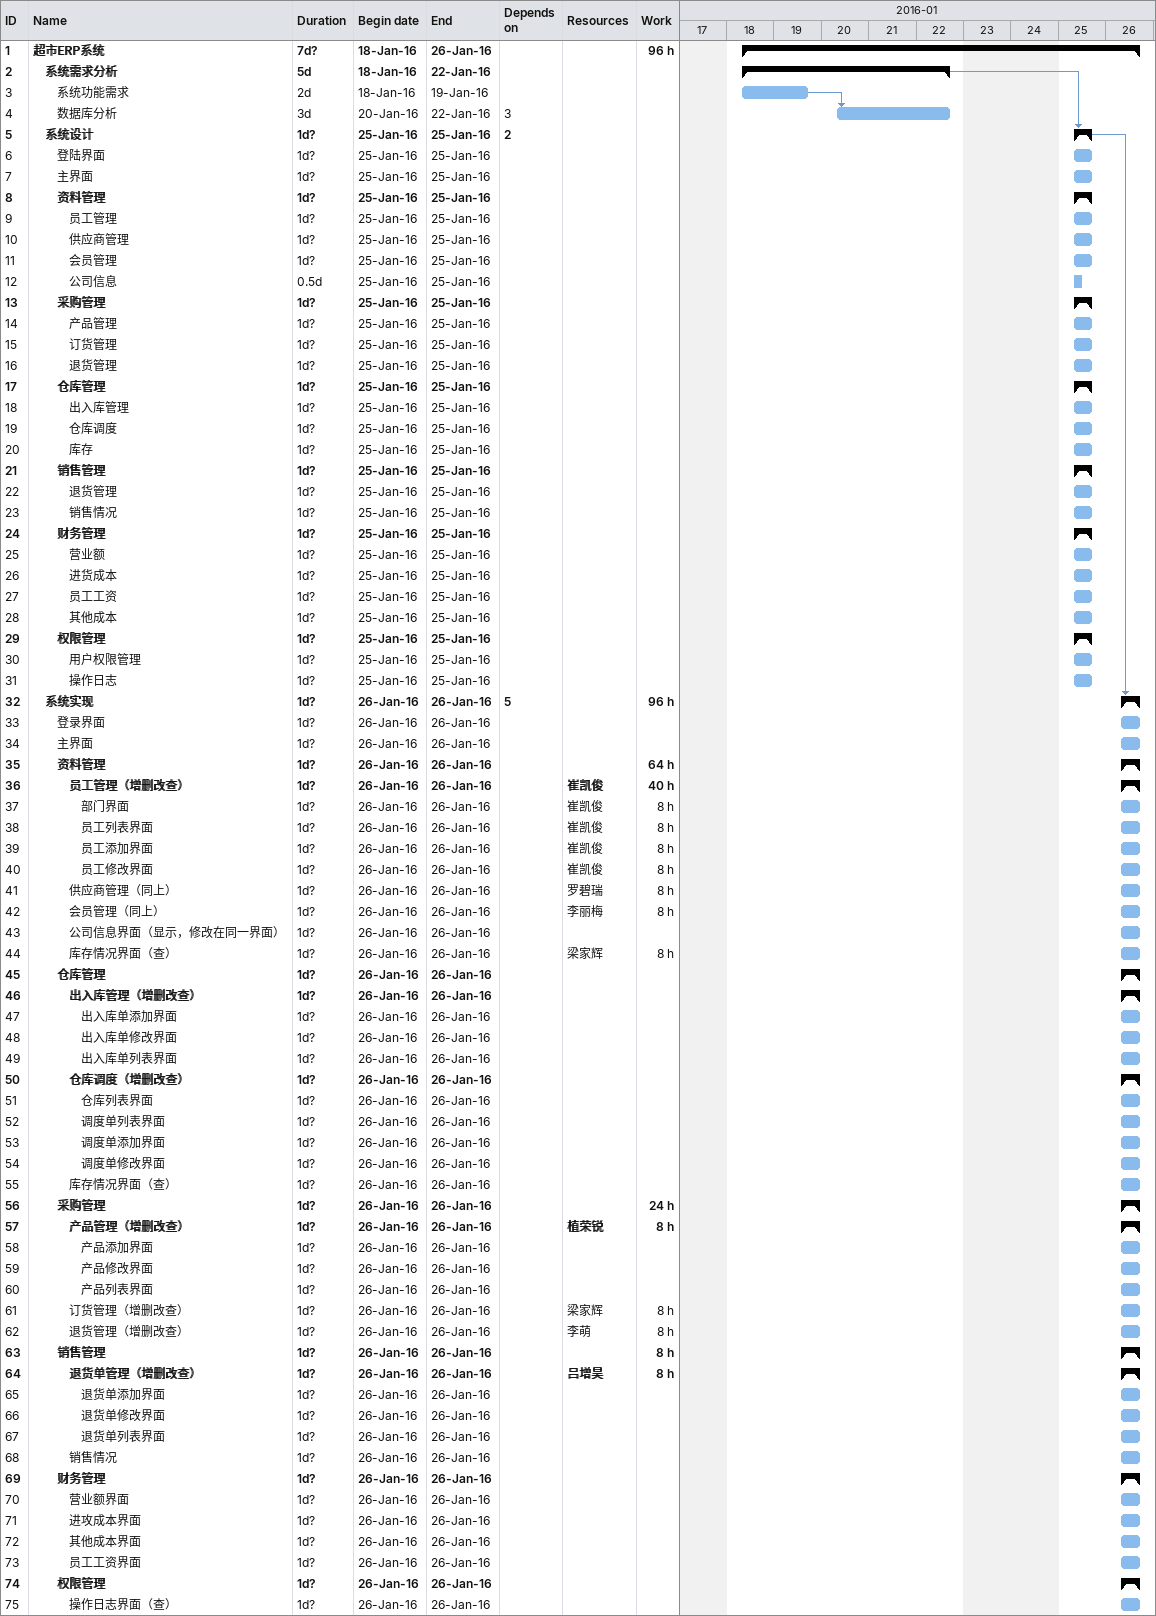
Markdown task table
| ID | Level | Task | Duration | Start | Finish | Predecessors | Resources | Work (h) |
|---|---|---|---|---|---|---|---|---|
| 1 | 1 | **超市ERP系统** | 7d? | 2016-01-18 | 2016-01-26 |  |  | 96 |
| 2 | 2 | **系统需求分析** | 5d | 2016-01-18 | 2016-01-22 |  |  |  |
| 3 | 3 | 系统功能需求 | 2d | 2016-01-18 | 2016-01-19 |  |  |  |
| 4 | 3 | 数据库分析 | 3d | 2016-01-20 | 2016-01-22 | 3 |  |  |
| 5 | 2 | **系统设计** | 1d? | 2016-01-25 | 2016-01-25 | 2 |  |  |
| 6 | 3 | 登陆界面 | 1d? | 2016-01-25 | 2016-01-25 |  |  |  |
| 7 | 3 | 主界面 | 1d? | 2016-01-25 | 2016-01-25 |  |  |  |
| 8 | 3 | **资料管理** | 1d? | 2016-01-25 | 2016-01-25 |  |  |  |
| 9 | 4 | 员工管理 | 1d? | 2016-01-25 | 2016-01-25 |  |  |  |
| 10 | 4 | 供应商管理 | 1d? | 2016-01-25 | 2016-01-25 |  |  |  |
| 11 | 4 | 会员管理 | 1d? | 2016-01-25 | 2016-01-25 |  |  |  |
| 12 | 4 | 公司信息 | 0.5d | 2016-01-25 | 2016-01-25 |  |  |  |
| 13 | 3 | **采购管理** | 1d? | 2016-01-25 | 2016-01-25 |  |  |  |
| 14 | 4 | 产品管理 | 1d? | 2016-01-25 | 2016-01-25 |  |  |  |
| 15 | 4 | 订货管理 | 1d? | 2016-01-25 | 2016-01-25 |  |  |  |
| 16 | 4 | 退货管理 | 1d? | 2016-01-25 | 2016-01-25 |  |  |  |
| 17 | 3 | **仓库管理** | 1d? | 2016-01-25 | 2016-01-25 |  |  |  |
| 18 | 4 | 出入库管理 | 1d? | 2016-01-25 | 2016-01-25 |  |  |  |
| 19 | 4 | 仓库调度 | 1d? | 2016-01-25 | 2016-01-25 |  |  |  |
| 20 | 4 | 库存 | 1d? | 2016-01-25 | 2016-01-25 |  |  |  |
| 21 | 3 | **销售管理** | 1d? | 2016-01-25 | 2016-01-25 |  |  |  |
| 22 | 4 | 退货管理 | 1d? | 2016-01-25 | 2016-01-25 |  |  |  |
| 23 | 4 | 销售情况 | 1d? | 2016-01-25 | 2016-01-25 |  |  |  |
| 24 | 3 | **财务管理** | 1d? | 2016-01-25 | 2016-01-25 |  |  |  |
| 25 | 4 | 营业额 | 1d? | 2016-01-25 | 2016-01-25 |  |  |  |
| 26 | 4 | 进货成本 | 1d? | 2016-01-25 | 2016-01-25 |  |  |  |
| 27 | 4 | 员工工资 | 1d? | 2016-01-25 | 2016-01-25 |  |  |  |
| 28 | 4 | 其他成本 | 1d? | 2016-01-25 | 2016-01-25 |  |  |  |
| 29 | 3 | **权限管理** | 1d? | 2016-01-25 | 2016-01-25 |  |  |  |
| 30 | 4 | 用户权限管理 | 1d? | 2016-01-25 | 2016-01-25 |  |  |  |
| 31 | 4 | 操作日志 | 1d? | 2016-01-25 | 2016-01-25 |  |  |  |
| 32 | 2 | **系统实现** | 1d? | 2016-01-26 | 2016-01-26 | 5 |  | 96 |
| 33 | 3 | 登录界面 | 1d? | 2016-01-26 | 2016-01-26 |  |  |  |
| 34 | 3 | 主界面 | 1d? | 2016-01-26 | 2016-01-26 |  |  |  |
| 35 | 3 | **资料管理** | 1d? | 2016-01-26 | 2016-01-26 |  |  | 64 |
| 36 | 4 | **员工管理（增删改查）** | 1d? | 2016-01-26 | 2016-01-26 |  | 崔凯俊 | 40 |
| 37 | 5 | 部门界面 | 1d? | 2016-01-26 | 2016-01-26 |  | 崔凯俊 | 8 |
| 38 | 5 | 员工列表界面 | 1d? | 2016-01-26 | 2016-01-26 |  | 崔凯俊 | 8 |
| 39 | 5 | 员工添加界面 | 1d? | 2016-01-26 | 2016-01-26 |  | 崔凯俊 | 8 |
| 40 | 5 | 员工修改界面 | 1d? | 2016-01-26 | 2016-01-26 |  | 崔凯俊 | 8 |
| 41 | 4 | 供应商管理（同上） | 1d? | 2016-01-26 | 2016-01-26 |  | 罗碧瑞 | 8 |
| 42 | 4 | 会员管理（同上） | 1d? | 2016-01-26 | 2016-01-26 |  | 李丽梅 | 8 |
| 43 | 4 | 公司信息界面（显示，修改在同一界面） | 1d? | 2016-01-26 | 2016-01-26 |  |  |  |
| 44 | 4 | 库存情况界面（查） | 1d? | 2016-01-26 | 2016-01-26 |  | 梁家辉 | 8 |
| 45 | 3 | **仓库管理** | 1d? | 2016-01-26 | 2016-01-26 |  |  |  |
| 46 | 4 | **出入库管理（增删改查）** | 1d? | 2016-01-26 | 2016-01-26 |  |  |  |
| 47 | 5 | 出入库单添加界面 | 1d? | 2016-01-26 | 2016-01-26 |  |  |  |
| 48 | 5 | 出入库单修改界面 | 1d? | 2016-01-26 | 2016-01-26 |  |  |  |
| 49 | 5 | 出入库单列表界面 | 1d? | 2016-01-26 | 2016-01-26 |  |  |  |
| 50 | 4 | **仓库调度（增删改查）** | 1d? | 2016-01-26 | 2016-01-26 |  |  |  |
| 51 | 5 | 仓库列表界面 | 1d? | 2016-01-26 | 2016-01-26 |  |  |  |
| 52 | 5 | 调度单列表界面 | 1d? | 2016-01-26 | 2016-01-26 |  |  |  |
| 53 | 5 | 调度单添加界面 | 1d? | 2016-01-26 | 2016-01-26 |  |  |  |
| 54 | 5 | 调度单修改界面 | 1d? | 2016-01-26 | 2016-01-26 |  |  |  |
| 55 | 4 | 库存情况界面（查） | 1d? | 2016-01-26 | 2016-01-26 |  |  |  |
| 56 | 3 | **采购管理** | 1d? | 2016-01-26 | 2016-01-26 |  |  | 24 |
| 57 | 4 | **产品管理（增删改查）** | 1d? | 2016-01-26 | 2016-01-26 |  | 植荣锐 | 8 |
| 58 | 5 | 产品添加界面 | 1d? | 2016-01-26 | 2016-01-26 |  |  |  |
| 59 | 5 | 产品修改界面 | 1d? | 2016-01-26 | 2016-01-26 |  |  |  |
| 60 | 5 | 产品列表界面 | 1d? | 2016-01-26 | 2016-01-26 |  |  |  |
| 61 | 4 | 订货管理（增删改查） | 1d? | 2016-01-26 | 2016-01-26 |  | 梁家辉 | 8 |
| 62 | 4 | 退货管理（增删改查） | 1d? | 2016-01-26 | 2016-01-26 |  | 李萌 | 8 |
| 63 | 3 | **销售管理** | 1d? | 2016-01-26 | 2016-01-26 |  |  | 8 |
| 64 | 4 | **退货单管理（增删改查）** | 1d? | 2016-01-26 | 2016-01-26 |  | 吕增昊 | 8 |
| 65 | 5 | 退货单添加界面 | 1d? | 2016-01-26 | 2016-01-26 |  |  |  |
| 66 | 5 | 退货单修改界面 | 1d? | 2016-01-26 | 2016-01-26 |  |  |  |
| 67 | 5 | 退货单列表界面 | 1d? | 2016-01-26 | 2016-01-26 |  |  |  |
| 68 | 4 | 销售情况 | 1d? | 2016-01-26 | 2016-01-26 |  |  |  |
| 69 | 3 | **财务管理** | 1d? | 2016-01-26 | 2016-01-26 |  |  |  |
| 70 | 4 | 营业额界面 | 1d? | 2016-01-26 | 2016-01-26 |  |  |  |
| 71 | 4 | 进攻成本界面 | 1d? | 2016-01-26 | 2016-01-26 |  |  |  |
| 72 | 4 | 其他成本界面 | 1d? | 2016-01-26 | 2016-01-26 |  |  |  |
| 73 | 4 | 员工工资界面 | 1d? | 2016-01-26 | 2016-01-26 |  |  |  |
| 74 | 3 | **权限管理** | 1d? | 2016-01-26 | 2016-01-26 |  |  |  |
| 75 | 4 | 操作日志界面（查） | 1d? | 2016-01-26 | 2016-01-26 |  |  |  |
